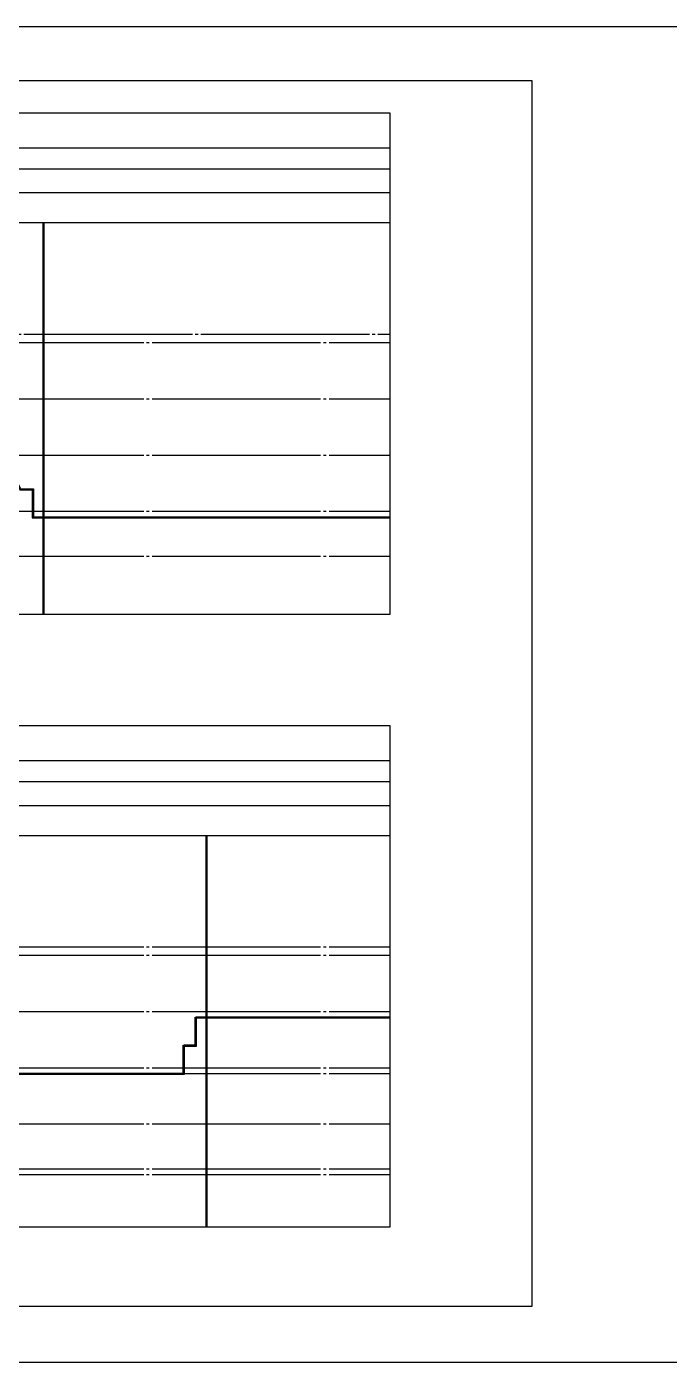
# Model space of a CAD drawing. Extents: x 152195838 to 323921156, y 365159662 to 730681027.
# Drawn here: x 160376113 to 160490495, y 365159662 to 365397262 of the extents above; entities that cross this region are included whole.
import ezdxf

# ---------------------------------------------------------------- set-up
doc = ezdxf.new("R2010")
doc.units = 0
doc.header["$MEASUREMENT"] = 0
for name, pattern in [('CEN', [63, 60, -1, 1, -1]), ('DIVIDEX2', [2.5, 1, -0.5, 0, -0.5, 0, -0.5]), ('HIDDEN', [2, 1, -1])]:
    doc.linetypes.add(name, pattern=pattern)
doc.layers.get('0').update_dxf_attribs({"linetype": 'CONTINUOUS'})
for name, color, linetype in [('4A.TEC CEN', 1, 'CEN'), ('4A.TEC LAND', 53, 'CONTINUOUS'), ('4A.TEC 벽체 1', 2, 'CONTINUOUS'), ('㈜SE&C SITE', 1, 'DIVIDEX2'), ('㈜SE&C 벽체 1', 2, 'CONTINUOUS')]:
    doc.layers.add(name, color=color, linetype=linetype)
doc.layers.add('DEFPOINT', color=135, linetype='CONTINUOUS', plot=False)

# ---------------------------------------------------------------- blocks, each defined once
blk = doc.blocks.new('zw$44AB')
at = {"layer": 'DEFPOINT'}
for points in [[(194981, 0), (0, 0), (0, -66825), (194981, -66825)], [(11458, -66825), (194981, -66825), (194981, -4637), (11458, -4637)], [(14258, -66825), (194981, -66825), (194981, -7437), (14258, -7437)], [(17458, -66825), (194981, -66825), (194981, -10637), (17458, -10637)], [(21458, -66825), (194981, -66825), (194981, -14637), (21458, -14637)]]:
    blk.add_lwpolyline(points, close=True, dxfattribs=at)

msp = doc.modelspace()

# ---------------------------------------------------------------- hatches: boundary and pattern name
h = msp.add_hatch()
h.set_pattern_fill('ANSI31', color=256, scale=2000, style=0)
h.set_pattern_definition([(45, (160209434.12, 365292761.87), (-176.7767, 176.7767), [])])
edge = h.paths.add_edge_path()
edge.add_line((160209434.12, 365292761.87), (160440798.99, 365292761.87))
at = {"layer": '㈜SE&C 벽체 1'}
h = msp.add_hatch(dxfattribs=at)
h.set_pattern_fill('ANSI31', color=256, scale=2000, style=0)
h.set_pattern_definition([(45, (160160671.05, 365183761.87), (-176.7767, 176.7767), [])])
h.paths.add_polyline_path([(160404138.72, 365215963.33), (160404138.72, 365216063.33), (160406106.95, 365216063.33)])

# ---------------------------------------------------------------- linework, layer by layer
at = {"layer": '4A.TEC CEN', "color": 8, "ltscale": 500}
for p, q in [((160209434.12, 365341063.33), (160440798.99, 365341063.33)), ((160281120.07, 365342563.33), (160440798.99, 365342563.33)), ((160209434.12, 365331063.33), (160440798.99, 365331063.33)), ((160209434.12, 365321063.33), (160440798.99, 365321063.33)), ((160209434.12, 365311063.33), (160440798.99, 365311063.33)), ((160209434.12, 365303063.33), (160440798.99, 365303063.33)), ((160209434.12, 365233563.33), (160440798.99, 365233563.33)), ((160209434.12, 365232063.33), (160440798.99, 365232063.33)), ((160209434.12, 365222063.33), (160440798.99, 365222063.33)), ((160209434.12, 365212063.33), (160440798.99, 365212063.33)), ((160209434.12, 365211063.33), (160440798.99, 365211063.33)), ((160209434.12, 365202063.33), (160440798.99, 365202063.33)), ((160209434.12, 365194063.33), (160440798.99, 365194063.33)), ((160209434.12, 365193063.33), (160440798.99, 365193063.33))]:
    msp.add_line(p, q, dxfattribs=at)
at = {"layer": '4A.TEC LAND', "linetype": 'Continuous', "flags": 128}
for points in [[(160369970.07, 365320063.33), (160372563.99, 365320063.33), (160372563.99, 365319963.49), (160375014.07, 365315063.33), (160377314.07, 365315063.33), (160377314.07, 365310063.33), (160440798.99, 365310063.33)], [(160369970.07, 365319963.33), (160372463.99, 365319963.33), (160372463.99, 365319939.88), (160374952.27, 365314963.33), (160377214.07, 365314963.33), (160377214.07, 365309963.33), (160440798.99, 365309963.33)], [(160369970.07, 365319863.33), (160372390.46, 365319863.33), (160374890.46, 365314863.33), (160377114.07, 365314863.33), (160377114.07, 365309863.33), (160440798.99, 365309863.33)]]:
    msp.add_lwpolyline(points, dxfattribs=at)
at = {"layer": '4A.TEC LAND', "linetype": 'Continuous'}
for points in [[(160440798.99, 365221063.33), (160406306.95, 365221063.33)], [(160440798.99, 365220963.33), (160406306.95, 365220963.33)], [(160440798.99, 365220863.33), (160406306.95, 365220863.33)], [(160403938.72, 365211063.33), (160362106.95, 365211063.33)], [(160403938.72, 365210963.33), (160362106.95, 365210963.33)], [(160403938.72, 365210863.33), (160362106.95, 365210863.33)]]:
    msp.add_lwpolyline(points, dxfattribs=at)
at = {"layer": '4A.TEC LAND', "linetype": 'Continuous', "elevation": 208125}
for points in [[(160406106.95, 365216063.33), (160404138.72, 365216063.33)], [(160406106.95, 365215963.33), (160404138.72, 365215963.33)], [(160406106.95, 365215863.33), (160404138.72, 365215863.33)]]:
    msp.add_lwpolyline(points, dxfattribs=at)
at = {"layer": '4A.TEC 벽체 1'}
for points in [[(160406106.95, 365215863.33), (160406106.95, 365221063.33), (160406306.95, 365221063.33), (160406306.95, 365215863.33)], [(160403938.72, 365210863.33), (160403938.72, 365216063.33), (160404138.72, 365216063.33), (160404138.72, 365210863.33)]]:
    msp.add_lwpolyline(points, close=True, dxfattribs=at)
at = {"layer": 'DEFPOINT', "color": 5}
msp.add_lwpolyline([(160169065.66, 365159661.87), (160505065.66, 365159661.87), (160505065.66, 365397261.87), (160169065.66, 365397261.87)], close=True, dxfattribs=at)
at = {"layer": 'DEFPOINT'}
msp.add_lwpolyline([(160466065.66, 365387661.87), (160176465.66, 365387661.87), (160176465.66, 365169661.87), (160466065.66, 365169661.87)], close=True, dxfattribs=at)
at = {"layer": '㈜SE&C SITE', "color": 10, "linetype": 'HIDDEN', "ltscale": 800, "const_width": 400}
for points in [[(160379118.45, 365292761.87), (160379118.45, 365362346.04)], [(160408106.95, 365183761.87), (160408106.95, 365253346.04)]]:
    msp.add_lwpolyline(points, dxfattribs=at)

# ---------------------------------------------------------------- block references
at = {"layer": 'DEFPOINT', "xscale": 1.333333333333333, "yscale": 1.333333333333333, "zscale": 1.333333333333333}
for p in [(160180824.08, 365381861.87), (160180824.08, 365272861.87)]:
    msp.add_blockref('zw$44AB', p, dxfattribs=at)

doc.saveas('drawing.dxf')
